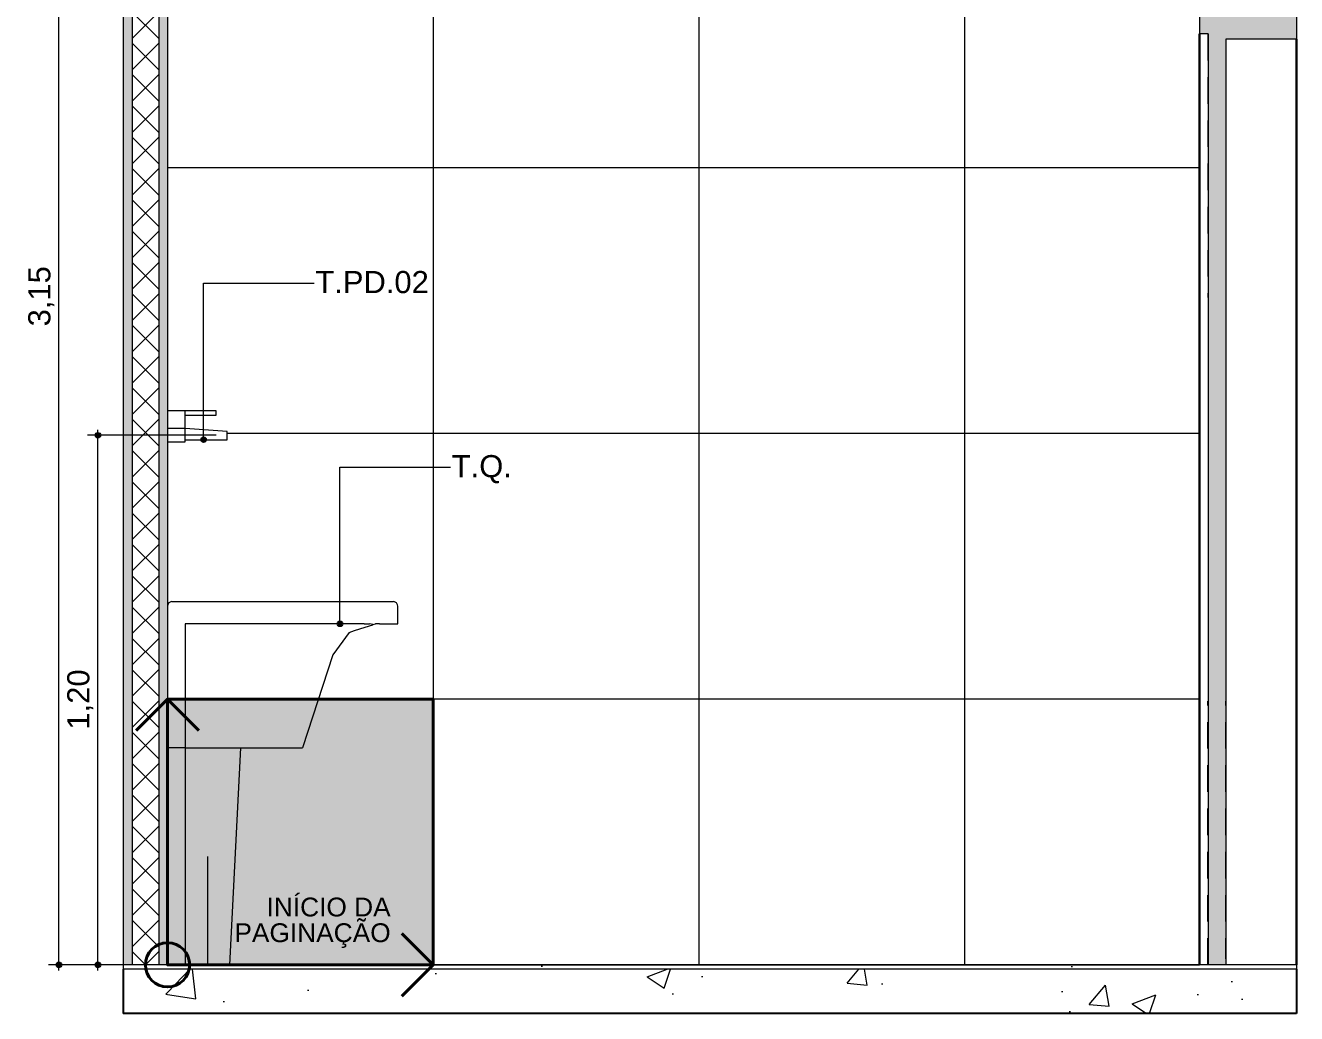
# Model space of a CAD drawing. Header units: metres. Extents: x -1.9 to 95.3, y -2.2 to 2.5.
# Drawn here: x 65.783 to 68.654, y -2.225 to 0.006 of the extents above; entities that cross this region are included whole.
import ezdxf

# ---------------------------------------------------------------- set-up
doc = ezdxf.new("R2010")
doc.units = ezdxf.units.M
doc.header["$MEASUREMENT"] = 0
for name, color, linetype in [('COTAS CORTE', 7, 'Continuous'), ('NOTAS-LAYOUT.EXEC', 7, 'Continuous'), ('PAREDE CONSTRUIR', 7, 'Continuous'), ('Portas Archicad', 7, 'Continuous')]:
    doc.layers.add(name, color=color, linetype=linetype)
for name, color, linetype, lineweight, true_color in [('COTAS CORTE_Caneta_No__25', 7, 'Continuous', 13, 0x982312), ('LAJES.EST_Caneta_No__254', 7, 'Continuous', 0, 0xd1c9ad), ('LAJES.EST_Caneta_No__97', 7, 'Continuous', 13, 0x6b6b6b), ('LOUCAS-METAIS.ARQ_Caneta_No__13', 7, 'Continuous', 0, 0xaaaaaa), ('NOTAS-EXECUTIVO.ARQ_Caneta_No__12', 7, 'Continuous', 0, 0x030303), ('NOTAS-EXECUTIVO.ARQ_Caneta_No__24', 7, 'Continuous', 40, 0x851f10), ('PAREDE CONSTRUIR_Caneta_No__97', 7, 'Continuous', 13, 0x6b6b6b), ('Portas Archicad_Caneta_No__9', 7, 'Continuous', 9, 0x020202)]:
    doc.layers.add(name, color=color, linetype=linetype, lineweight=lineweight, true_color=true_color)
for name, color, linetype, lineweight in [('LAJES.EST_Caneta_No__4', 7, 'Continuous', 25), ('LAJES.EST_Caneta_No__7', 7, 'Continuous', 13), ('NOTAS-EXECUTIVO.ARQ_Caneta_No__1', 7, 'Continuous', 40), ('NOTAS-LAYOUT.EXEC_Caneta_No__241', 7, 'Continuous', 13), ('NOTAS-LAYOUT.EXEC_Caneta_No__5', 7, 'Continuous', 20), ('PAREDE CONSTRUIR_Caneta_No__241', 7, 'Continuous', 13), ('PAREDE CONSTRUIR_Caneta_No__83', 84, 'Continuous', 0), ('Portas Archicad_Caneta_No__241', 7, 'Continuous', 13), ('Portas Archicad_Caneta_No__3', 7, 'Continuous', 30)]:
    doc.layers.add(name, color=color, linetype=linetype, lineweight=lineweight)
doc.styles.add('GENERATED_STYLE_1', font='arial.ttf')
doc.dimstyles.new('GENERATED_STYLE__2', dxfattribs={"dimtxt": 0.05, "dimasz": 0.02375, "dimexe": 0.18, "dimexo": 0.267183, "dimgap": 0, "dimtad": 1, "dimzin": 0, "dimdsep": 46, "dimtxsty": 'GENERATED_STYLE_1', "dimblk": 'ARROWHEAD_11', "dimblk1": 'ARROWHEAD_11', "dimblk2": 'ARROWHEAD_11', "dimcen": 0.09, "dimclrd": 256, "dimclre": 256, "dimclrt": 256, "dimadec": 0, "dimazin": 0, "dimtfac": 1, "dimtdec": 4, "dimtmove": 0, "dimatfit": 3, "dimfxl": 0, "dimtolj": 1, "dimtzin": 0, "dimarcsym": 0})
pattern_1 = [(45, (125.16816, -1.615), (-0.159099, 0.159099), [0, -0.15, 0, -0.225]), (110, (125.66816, -1.615), (0.2114308, 0.0769545), [0, -0.11, 0, -0.19])]
pattern_2 = [(50, (125.16816, -2.115), (-0.546554, 0.0478173), [0.05715, -0.62865]), (355, (125.16816, -2.115), (-0.10573, 0.5731705), [0.04572, -0.502922]), (100.4514, (125.2137, -2.119), (0.4408237, 0.5253533), [0.04857, -0.5342707]), (46.1842, (125.16816, -1.9626), (-0.813237, 0.126127), [0.085725, -0.942975]), (96.6356, (125.2359, -1.9731), (0.712212, 0.742278), [0.072855, -0.801407]), (351.1842, (125.1682, -1.9626), (0.712212, 0.742278), [0.06858, -0.754379]), (21, (125.24436, -2.0007), (-0.4548432, 0.3067956), [0.05715, -0.62865]), (326, (125.24436, -2.0007), (0.185406, 0.552564), [0.04572, -0.50292]), (71.4514, (125.28227, -2.02627), (0.6402493, 0.2457683), [0.04857, -0.53427]), (37.5, (125.16816, -2.115), (0.0092658, 0.2536651), [0, -0.496824, 0, -0.51054, 0, -0.504825]), (7.5, (125.16816, -2.115), (0.200459, 0.3005417), [0, -0.291084, 0, -0.485394, 0, -0.192405]), (327.5, (124.99824, -2.115), (-0.4067718, 0.0171862), [0, -0.1905, 0, -0.59436, 0, -0.78867]), (317.5, (124.92204, -2.115), (0.4443875, 0.0762795), [0, -0.24765, 0, -0.394716, 0, -0.56007])]

# ---------------------------------------------------------------- blocks, each defined once
blk = doc.blocks.new('*D243', base_point=(125.1682, -2.115))
at = {"layer": 'COTAS CORTE_Caneta_No__25', "linetype": 'Continuous', "lineweight": 13, "true_color": 0x982312}
for points in [[(65.8524, 1.035), (65.8529, 1.0326), (65.8543, 1.0306), (65.8563, 1.0292), (65.8587, 1.0287), (65.8611, 1.0292), (65.8631, 1.0306), (65.8645, 1.0326), (65.8649, 1.035), (65.8645, 1.0374), (65.8631, 1.0394), (65.8611, 1.0408), (65.8587, 1.0413), (65.8563, 1.0408), (65.8543, 1.0394), (65.8529, 1.0374)], [(65.8524, -2.115), (65.8529, -2.1174), (65.8543, -2.1194), (65.8563, -2.1208), (65.8587, -2.1213), (65.8611, -2.1208), (65.8631, -2.1194), (65.8645, -2.1174), (65.8649, -2.115), (65.8645, -2.1126), (65.8631, -2.1106), (65.8611, -2.1092), (65.8587, -2.1088), (65.8563, -2.1092), (65.8543, -2.1106), (65.8529, -2.1126)]]:
    blk.add_hatch(color=24, dxfattribs=at).paths.add_polyline_path(points)
at = {"layer": 'COTAS CORTE_Caneta_No__25', "color": 24, "linetype": 'Continuous', "lineweight": 13, "true_color": 0x982312}
for p, q in [((65.8524, 1.035), (65.8352, 1.035)), ((66.1259, 1.035), (65.8649, 1.035)), ((65.8587, -2.1088), (65.8587, 1.0287)), ((65.8524, -2.115), (65.8352, -2.115)), ((65.8587, -2.1275), (65.8587, -2.1213)), ((66.1259, -2.115), (65.8649, -2.115))]:
    blk.add_line(p, q, dxfattribs=at)
for centre in [(65.8587, 1.035), (65.8587, -2.115)]:
    blk.add_circle(centre, 0.00625, dxfattribs=at)
at = {"layer": 'COTAS CORTE_Caneta_No__25', "color": 24, "lineweight": 13, "true_color": 0x982312, "char_height": 0.05, "attachment_point": 7, "rotation": 90, "style": 'GENERATED_STYLE_1'}
for s, insert in [('\\A1;{\\pql;\\fArial|b0|i0|c0|p0;\\W1.000000;0,01}', (65.8487, 0.8953)), ('\\A1;{\\pql;\\fArial|b0|i0|c0|p0;\\W1.000000;3,15}', (65.8487, -0.6735))]:
    blk.add_mtext(s, dxfattribs=dict(at, insert=insert))
blk = doc.blocks.new('ARROWHEAD_11')
at = {"color": 0, "linetype": 'Continuous', "lineweight": 0}
blk.add_line((0, 0), (-1, 0), dxfattribs=at)
at = {"color": 0, "linetype": 'Continuous', "lineweight": 0, "const_width": 0.25, "flags": 128}
blk.add_lwpolyline([(-0.125, 0, 1), (0.125, 0, 1)], format="xyb", close=True, dxfattribs=at)
blk = doc.blocks.new('*D247', base_point=(125.1682, -2.115))
at = {"layer": 'COTAS CORTE_Caneta_No__25', "linetype": 'Continuous', "lineweight": 13, "true_color": 0x982312}
for points in [[(65.9405, -0.9193), (65.941, -0.9217), (65.9424, -0.9237), (65.9444, -0.9251), (65.9468, -0.9256), (65.9492, -0.9251), (65.9512, -0.9237), (65.9525, -0.9217), (65.953, -0.9193), (65.9525, -0.9169), (65.9512, -0.9149), (65.9492, -0.9135), (65.9468, -0.9131), (65.9444, -0.9135), (65.9424, -0.9149), (65.941, -0.9169)], [(65.9405, -2.115), (65.941, -2.1174), (65.9424, -2.1194), (65.9444, -2.1208), (65.9468, -2.1213), (65.9492, -2.1208), (65.9512, -2.1194), (65.9525, -2.1174), (65.953, -2.115), (65.9525, -2.1126), (65.9512, -2.1106), (65.9492, -2.1092), (65.9468, -2.1088), (65.9444, -2.1092), (65.9424, -2.1106), (65.941, -2.1126)]]:
    blk.add_hatch(color=24, dxfattribs=at).paths.add_polyline_path(points)
at = {"layer": 'COTAS CORTE_Caneta_No__25', "color": 24, "linetype": 'Continuous', "lineweight": 13, "true_color": 0x982312}
for p, q in [((65.9468, -0.9131), (65.9468, -0.9068)), ((65.9405, -0.9193), (65.9233, -0.9193)), ((65.9468, -2.1088), (65.9468, -0.9256)), ((66.214, -0.9193), (65.953, -0.9193)), ((65.9405, -2.115), (65.9233, -2.115)), ((65.9468, -2.1275), (65.9468, -2.1213)), ((66.214, -2.115), (65.953, -2.115))]:
    blk.add_line(p, q, dxfattribs=at)
for centre in [(65.9468, -0.9193), (65.9468, -2.115)]:
    blk.add_circle(centre, 0.00625, dxfattribs=at)
at = {"layer": 'COTAS CORTE_Caneta_No__25', "color": 24, "lineweight": 13, "true_color": 0x982312, "insert": (65.9368, -1.5839), "char_height": 0.05, "attachment_point": 7, "rotation": 90, "style": 'GENERATED_STYLE_1'}
blk.add_mtext('\\A1;{\\pql;\\fArial|b0|i0|c0|p0;\\W1.000000;1,20}', dxfattribs=at)
blk = doc.blocks.new('Label_52_17', base_point=(66.4935, -1.345))
at = {"layer": 'NOTAS-LAYOUT.EXEC', "linetype": 'Continuous', "lineweight": 0, "true_color": 0x000000}
blk.add_hatch(color=18, dxfattribs=at).paths.add_polyline_path([(66.4873, -1.345), (66.4877, -1.3474), (66.4891, -1.3494), (66.4911, -1.3508), (66.4935, -1.3513), (66.4959, -1.3508), (66.4979, -1.3494), (66.4993, -1.3474), (66.4998, -1.345), (66.4993, -1.3426), (66.4979, -1.3406), (66.4959, -1.3392), (66.4935, -1.3388), (66.4911, -1.3392), (66.4891, -1.3406), (66.4877, -1.3426)])
at = {"layer": 'NOTAS-LAYOUT.EXEC_Caneta_No__241', "color": 7, "linetype": 'Continuous', "lineweight": 13}
for p, q in [((66.4935, -1.3388), (66.4935, -0.9914)), ((66.4935, -0.9914), (66.7435, -0.9914))]:
    blk.add_line(p, q, dxfattribs=at)
at = {"layer": 'NOTAS-LAYOUT.EXEC_Caneta_No__5', "color": 7, "linetype": 'Continuous', "lineweight": 20}
blk.add_circle((66.4935, -1.345), 0.00625, dxfattribs=at)
at = {"layer": 'NOTAS-LAYOUT.EXEC_Caneta_No__241', "color": 7, "lineweight": 13, "insert": (66.746, -0.9641), "char_height": 0.05, "attachment_point": 1, "style": 'GENERATED_STYLE_1'}
blk.add_mtext('\\A1;{\\pql;\\pt0,241;\\fArial|b0|i0|c0|p0;\\W1.000000;T.Q.\\fArial|b0|i0|c0|p0;\\W1.000000;\\A1{\\H.66x;\\S^  ;}\\fArial|b0|i0|c0|p0;\\W1.000000;\\fArial|b0|i0|c0|p0;\\W1.000000;\\A1{\\H.66x;\\S^  ;}\\fArial|b0|i0|c0|p0;\\W1.000000;\\fArial|b0|i0|c0|p0;\\W1.000000;\\fArial|b0|i0|c0|p0;\\W1.000000;\\fArial|b0|i0|c0|p0;\\W1.000000;\\fArial|b0|i0|c0|p0;\\W1.000000;\\fArial|b0|i0|c0|p0;\\W1.000000;\\fArial|b0|i0|c0|p0;\\W1.000000;\\A1{\\H.66x;\\S^  ;}\\fArial|b0|i0|c0|p0;\\W1.000000;\\fArial|b0|i0|c0|p0;\\W1.000000;\\A1{\\H.66x;\\S^  ;}\\fArial|b0|i0|c0|p0;\\W1.000000;\\fArial|b0|i0|c0|p0;\\W1.000000;\\fArial|b0|i0|c0|p0;\\W1.000000;\\fArial|b0|i0|c0|p0;\\W1.000000;\\fArial|b0|i0|c0|p0;\\W1.000000;\\fArial|b0|i0|c0|p0;\\W1.000000;\\fArial|b0|i0|c0|p0;\\W1.000000;\\A1{\\H.66x;\\S^  ;}\\fArial|b0|i0|c0|p0;\\W1.000000;\\fArial|b0|i0|c0|p0;\\W1.000000;\\A1{\\H.66x;\\S^  ;}\\fArial|b0|i0|c0|p0;\\W1.000000;\\fArial|b0|i0|c0|p0;\\W1.000000;\\fArial|b0|i0|c0|p0;\\W1.000000;\\fArial|b0|i0|c0|p0;\\W1.000000;\\fArial|b0|i0|c0|p0;\\W1.000000;\\fArial|b0|i0|c0|p0;\\W1.000000;\\fArial|b0|i0|c0|p0;\\W1.000000;\\A1{\\H.66x;\\S^  ;}\\fArial|b0|i0|c0|p0;\\W1.000000;\\fArial|b0|i0|c0|p0;\\W1.000000;\\A1{\\H.66x;\\S^  ;}\\fArial|b0|i0|c0|p0;\\W1.000000;\\fArial|b0|i0|c0|p0;\\W1.000000;\\fArial|b0|i0|c0|p0;\\W1.000000;\\fArial|b0|i0|c0|p0;\\W1.000000;\\fArial|b0|i0|c0|p0;\\W1.000000;\\fArial|b0|i0|c0|p0;\\W1.000000;\\fArial|b0|i0|c0|p0;\\W1.000000;\\A1{\\H.66x;\\S^  ;}\\fArial|b0|i0|c0|p0;\\W1.000000;\\fArial|b0|i0|c0|p0;\\W1.000000;\\A1{\\H.66x;\\S^  ;}\\fArial|b0|i0|c0|p0;\\W1.000000;\\fArial|b0|i0|c0|p0;\\W1.000000;\\fArial|b0|i0|c0|p0;\\W1.000000;\\fArial|b0|i0|c0|p0;\\W1.000000;\\fArial|b0|i0|c0|p0;\\W1.000000;\\fArial|b0|i0|c0|p0;\\W1.000000;\\fArial|b0|i0|c0|p0;\\W1.000000;\\A1{\\H.66x;\\S^  ;}\\fArial|b0|i0|c0|p0;\\W1.000000;}', dxfattribs=at)
blk = doc.blocks.new('Label_53_17', base_point=(66.1855, -0.9293))
at = {"layer": 'NOTAS-LAYOUT.EXEC', "linetype": 'Continuous', "lineweight": 0, "true_color": 0x000000}
blk.add_hatch(color=18, dxfattribs=at).paths.add_polyline_path([(66.1793, -0.9293), (66.1797, -0.9317), (66.1811, -0.9337), (66.1831, -0.9351), (66.1855, -0.9356), (66.1879, -0.9351), (66.1899, -0.9337), (66.1913, -0.9317), (66.1918, -0.9293), (66.1913, -0.9269), (66.1899, -0.9249), (66.1879, -0.9235), (66.1855, -0.9231), (66.1831, -0.9235), (66.1811, -0.9249), (66.1797, -0.9269)])
at = {"layer": 'NOTAS-LAYOUT.EXEC_Caneta_No__241', "color": 7, "linetype": 'Continuous', "lineweight": 13}
for p, q in [((66.1855, -0.9231), (66.1855, -0.5758)), ((66.1855, -0.5758), (66.4355, -0.5758))]:
    blk.add_line(p, q, dxfattribs=at)
at = {"layer": 'NOTAS-LAYOUT.EXEC_Caneta_No__5', "color": 7, "linetype": 'Continuous', "lineweight": 20}
blk.add_circle((66.1855, -0.9293), 0.00625, dxfattribs=at)
at = {"layer": 'NOTAS-LAYOUT.EXEC_Caneta_No__241', "color": 7, "lineweight": 13, "insert": (66.438, -0.5484), "char_height": 0.05, "attachment_point": 1, "style": 'GENERATED_STYLE_1'}
blk.add_mtext('\\A1;{\\pql;\\pt0,241;\\fArial|b0|i0|c0|p0;\\W1.000000;T.PD.02\\fArial|b0|i0|c0|p0;\\W1.000000;\\A1{\\H.66x;\\S^  ;}\\fArial|b0|i0|c0|p0;\\W1.000000;\\fArial|b0|i0|c0|p0;\\W1.000000;\\A1{\\H.66x;\\S^  ;}\\fArial|b0|i0|c0|p0;\\W1.000000;\\fArial|b0|i0|c0|p0;\\W1.000000;\\fArial|b0|i0|c0|p0;\\W1.000000;\\fArial|b0|i0|c0|p0;\\W1.000000;\\fArial|b0|i0|c0|p0;\\W1.000000;\\fArial|b0|i0|c0|p0;\\W1.000000;\\fArial|b0|i0|c0|p0;\\W1.000000;\\A1{\\H.66x;\\S^  ;}\\fArial|b0|i0|c0|p0;\\W1.000000;\\fArial|b0|i0|c0|p0;\\W1.000000;\\A1{\\H.66x;\\S^  ;}\\fArial|b0|i0|c0|p0;\\W1.000000;\\fArial|b0|i0|c0|p0;\\W1.000000;\\fArial|b0|i0|c0|p0;\\W1.000000;\\fArial|b0|i0|c0|p0;\\W1.000000;\\fArial|b0|i0|c0|p0;\\W1.000000;\\fArial|b0|i0|c0|p0;\\W1.000000;\\fArial|b0|i0|c0|p0;\\W1.000000;\\A1{\\H.66x;\\S^  ;}\\fArial|b0|i0|c0|p0;\\W1.000000;\\fArial|b0|i0|c0|p0;\\W1.000000;\\A1{\\H.66x;\\S^  ;}\\fArial|b0|i0|c0|p0;\\W1.000000;\\fArial|b0|i0|c0|p0;\\W1.000000;\\fArial|b0|i0|c0|p0;\\W1.000000;\\fArial|b0|i0|c0|p0;\\W1.000000;\\fArial|b0|i0|c0|p0;\\W1.000000;\\fArial|b0|i0|c0|p0;\\W1.000000;\\fArial|b0|i0|c0|p0;\\W1.000000;\\A1{\\H.66x;\\S^  ;}\\fArial|b0|i0|c0|p0;\\W1.000000;\\fArial|b0|i0|c0|p0;\\W1.000000;\\A1{\\H.66x;\\S^  ;}\\fArial|b0|i0|c0|p0;\\W1.000000;\\fArial|b0|i0|c0|p0;\\W1.000000;\\fArial|b0|i0|c0|p0;\\W1.000000;\\fArial|b0|i0|c0|p0;\\W1.000000;\\fArial|b0|i0|c0|p0;\\W1.000000;\\fArial|b0|i0|c0|p0;\\W1.000000;\\fArial|b0|i0|c0|p0;\\W1.000000;\\A1{\\H.66x;\\S^  ;}\\fArial|b0|i0|c0|p0;\\W1.000000;\\fArial|b0|i0|c0|p0;\\W1.000000;\\A1{\\H.66x;\\S^  ;}\\fArial|b0|i0|c0|p0;\\W1.000000;\\fArial|b0|i0|c0|p0;\\W1.000000;\\fArial|b0|i0|c0|p0;\\W1.000000;\\fArial|b0|i0|c0|p0;\\W1.000000;\\fArial|b0|i0|c0|p0;\\W1.000000;\\fArial|b0|i0|c0|p0;\\W1.000000;\\fArial|b0|i0|c0|p0;\\W1.000000;\\A1{\\H.66x;\\S^  ;}\\fArial|b0|i0|c0|p0;\\W1.000000;}', dxfattribs=at)
blk = doc.blocks.new('símbolo_paginação de piso(1)(1)[1]_17', base_point=(66.1041, -2.115))
at = {"layer": 'NOTAS-EXECUTIVO.ARQ_Caneta_No__24', "linetype": 'Continuous', "lineweight": 0, "true_color": 0x210704}
blk.add_hatch(color=18, dxfattribs=at).paths.add_polyline_path([(66.7041, -1.515), (66.1041, -1.515), (66.1041, -2.115), (66.7041, -2.115)])
at = {"layer": 'NOTAS-EXECUTIVO.ARQ_Caneta_No__1', "color": 7, "linetype": 'Continuous', "lineweight": 40}
for p, q in [((66.1041, -1.515), (66.0334, -1.5857)), ((66.1041, -2.115), (66.1041, -1.515)), ((66.1041, -1.515), (66.1748, -1.5857)), ((66.7041, -2.115), (66.6334, -2.0443)), ((66.1041, -2.115), (66.7041, -2.115)), ((66.7041, -2.115), (66.6334, -2.1857))]:
    blk.add_line(p, q, dxfattribs=at)
at = {"layer": 'NOTAS-EXECUTIVO.ARQ_Caneta_No__1', "color": 7, "linetype": 'Continuous', "lineweight": 40, "flags": 128}
blk.add_lwpolyline([(66.7041, -1.515), (66.7041, -2.115), (66.1041, -2.115), (66.1041, -1.515)], close=True, dxfattribs=at)
at = {"layer": 'NOTAS-EXECUTIVO.ARQ_Caneta_No__1', "color": 7, "linetype": 'Continuous', "lineweight": 40}
blk.add_circle((66.1041, -2.115), 0.05, dxfattribs=at)

msp = doc.modelspace()

# ---------------------------------------------------------------- hatches: boundary and pattern name
at = {"layer": 'LAJES.EST_Caneta_No__254', "linetype": 'Continuous', "lineweight": 0, "true_color": 0xd1c9ad}
h = msp.add_hatch(dxfattribs=at)
h.set_pattern_fill('Haie_OD_0011', color=9, style=0, pattern_type=2)
h.set_pattern_definition(pattern_1)
h.paths.add_polyline_path([(66.0041, -2.125), (66.1041, -2.125), (66.1041, -2.115), (66.0041, -2.115)])
h = msp.add_hatch(dxfattribs=at)
h.set_pattern_fill('Haie_OD_0011', color=9, style=0, pattern_type=2)
h.set_pattern_definition(pattern_1)
h.paths.add_polyline_path([(66.1041, -2.115), (66.1041, -2.125), (68.4541, -2.125), (68.4541, -2.115)])
h = msp.add_hatch(dxfattribs=at)
h.set_pattern_fill('Haie_OD_0011', color=9, style=0, pattern_type=2)
h.set_pattern_definition(pattern_1)
h.paths.add_polyline_path([(68.6541, -2.115), (68.4541, -2.115), (68.4541, -2.125), (68.6541, -2.125)])
at = {"layer": 'LAJES.EST_Caneta_No__97', "linetype": 'Continuous', "lineweight": 13, "true_color": 0x6b6b6b}
h = msp.add_hatch(dxfattribs=at)
h.set_pattern_fill('AR_CONC_0011', color=251, style=0, pattern_type=2)
h.set_pattern_definition(pattern_2)
h.paths.add_polyline_path([(66.0041, -2.225), (66.1041, -2.225), (66.1041, -2.125), (66.0041, -2.125)])
h = msp.add_hatch(dxfattribs=at)
h.set_pattern_fill('AR_CONC_0011', color=251, style=0, pattern_type=2)
h.set_pattern_definition(pattern_2)
h.paths.add_polyline_path([(66.1041, -2.225), (68.4541, -2.225), (68.4541, -2.125), (66.1041, -2.125)])
h = msp.add_hatch(dxfattribs=at)
h.set_pattern_fill('AR_CONC_0011', color=251, style=0, pattern_type=2)
h.set_pattern_definition(pattern_2)
h.paths.add_polyline_path([(68.4541, -2.125), (68.4541, -2.225), (68.6541, -2.225), (68.6541, -2.125)])
at = {"layer": 'PAREDE CONSTRUIR', "linetype": 'Continuous', "lineweight": 0, "true_color": 0xffffff}
for points in [[(66.0041, 1.035), (66.0041, -2.115), (66.0241, -2.115), (66.0241, 1.035)], [(66.1041, 1.035), (66.0841, 1.035), (66.0841, -2.115), (66.1041, -2.115)]]:
    msp.add_hatch(color=7, dxfattribs=at).paths.add_polyline_path(points)
at = {"layer": 'PAREDE CONSTRUIR_Caneta_No__83', "linetype": 'Continuous', "lineweight": 0}
h = msp.add_hatch(dxfattribs=at)
h.set_pattern_fill('Placomur_0011', color=84, style=0, pattern_type=2)
h.set_pattern_definition([(45, (125.168163, -2.115), (-0.03535534, 0.03535534), []), (135, (125.168163, -2.115), (0.03535534, 0.03535534), [])])
h.paths.add_polyline_path([(66.0241, -2.115), (66.0841, -2.115), (66.0841, 1.035), (66.0241, 1.035)])
at = {"layer": 'PAREDE CONSTRUIR_Caneta_No__97', "linetype": 'Continuous', "lineweight": 13, "true_color": 0x6b6b6b}
h = msp.add_hatch(dxfattribs=at)
h.set_pattern_fill('Ceramica_60_x_60_0011', color=251, style=0, pattern_type=2)
h.set_pattern_definition([(360, (66.1041, -2.115), (0, 0.6), []), (90, (66.1041, -2.115), (-0.6, 0), [])])
h.paths.add_polyline_path([(66.1041, -1.305), (66.1045, -1.3024), (66.1071, -1.2979), (66.1115, -1.2953), (66.1141, -1.295), (66.6141, -1.295), (66.6167, -1.2953), (66.6212, -1.2979), (66.6238, -1.3024), (66.6241, -1.305), (66.6241, -1.345), (66.5741, -1.345), (66.5142, -1.3645), (66.4772, -1.4154), (66.4091, -1.625), (66.2691, -1.625), (66.269, -1.6251), (66.2442, -2.1149), (66.2441, -2.115), (68.4351, -2.115), (68.4351, -0.013), (68.4351, 0.037), (68.4541, 0.037), (68.4541, 1.035), (66.1041, 1.035), (66.1041, -0.8643), (66.2141, -0.8643), (66.2141, -0.8743), (66.1441, -0.8743), (66.1441, -0.9043), (66.2391, -0.911), (66.2391, -0.9293), (66.1441, -0.9293), (66.1441, -0.9343), (66.1041, -0.9343)])
h.paths.add_polyline_path([(67.7191, 0.045), (66.8391, 0.045), (66.8391, 0.925), (67.7191, 0.925)], flags=0)
h = msp.add_hatch(dxfattribs=at)
h.set_pattern_fill('Ceramica_60_x_60_0011', color=251, style=0, pattern_type=2)
h.set_pattern_definition([(0, (66.1041, -2.115), (0, 0.6), []), (90, (66.1041, -2.115), (-0.6, 0), [])])
h.paths.add_polyline_path([(66.1441, -1.625), (66.1041, -1.625), (66.1041, -2.115), (66.1441, -2.115)])
at = {"layer": 'Portas Archicad', "linetype": 'Continuous', "lineweight": 0, "true_color": 0xffffff}
for points in [[(68.4351, -0.013), (68.4541, -0.013), (68.4541, 0.037), (68.4351, 0.037)], [(68.4941, -0.013), (68.4941, -0.025), (68.6541, -0.025), (68.6541, 0.025), (68.4541, 0.025), (68.4541, -0.013)], [(68.4541, -2.115), (68.4941, -2.115), (68.4941, -0.013), (68.4541, -0.013)]]:
    msp.add_hatch(color=7, dxfattribs=at).paths.add_polyline_path(points)

# ---------------------------------------------------------------- linework, layer by layer
at = {"layer": 'LAJES.EST_Caneta_No__4', "color": 7, "linetype": 'Continuous', "lineweight": 25}
for p, q in [((66.0041, -2.125), (66.0041, -2.225)), ((68.6541, -2.125), (68.6541, -2.225)), ((66.1041, -2.225), (66.0041, -2.225)), ((68.4541, -2.225), (66.1041, -2.225)), ((68.6541, -2.225), (68.4541, -2.225))]:
    msp.add_line(p, q, dxfattribs=at)
at = {"layer": 'LAJES.EST_Caneta_No__7', "color": 7, "linetype": 'Continuous', "lineweight": 13}
for p, q in [((66.0041, -2.115), (66.0041, -2.125)), ((68.4541, -2.115), (66.1041, -2.115)), ((68.6541, -2.115), (68.6541, -2.125)), ((66.1041, -2.125), (66.0041, -2.125)), ((68.4541, -2.125), (66.1041, -2.125)), ((68.6541, -2.125), (68.4541, -2.125))]:
    msp.add_line(p, q, dxfattribs=at)
at = {"layer": 'LAJES.EST_Caneta_No__7', "color": 7, "linetype": 'Continuous', "lineweight": 13, "flags": 128}
for points in [[(66.1041, -2.115), (66.0841, -2.115), (66.0241, -2.115), (66.0041, -2.115)], [(68.6541, -2.115), (68.4941, -2.115), (68.4541, -2.115)]]:
    msp.add_lwpolyline(points, dxfattribs=at)
at = {"layer": 'LOUCAS-METAIS.ARQ_Caneta_No__13', "color": 253, "linetype": 'Continuous', "lineweight": 0, "true_color": 0xaaaaaa}
for p, q in [((66.1441, -0.8643), (66.1041, -0.8643)), ((66.1441, -0.9043), (66.1441, -0.8643)), ((66.2141, -0.8643), (66.1441, -0.8643)), ((66.1441, -0.8743), (66.2141, -0.8743)), ((66.2141, -0.8743), (66.2141, -0.8643)), ((66.1441, -0.9043), (66.1041, -0.9043)), ((66.1441, -0.9343), (66.1441, -0.9043)), ((66.2391, -0.911), (66.1441, -0.9043)), ((66.2391, -0.9293), (66.2391, -0.911)), ((66.1041, -0.9343), (66.1441, -0.9343)), ((66.1441, -0.9293), (66.2391, -0.9293)), ((66.1045, -1.3024), (66.1041, -1.305)), ((66.1071, -1.2979), (66.1045, -1.3024)), ((66.1115, -1.2953), (66.1071, -1.2979)), ((66.1141, -1.295), (66.1115, -1.2953)), ((66.1141, -1.295), (66.503, -1.295)), ((66.503, -1.295), (66.5435, -1.295)), ((66.5435, -1.295), (66.5748, -1.295)), ((66.5748, -1.295), (66.5922, -1.295)), ((66.5922, -1.295), (66.6141, -1.295)), ((66.6167, -1.2953), (66.6141, -1.295)), ((66.6212, -1.2979), (66.6167, -1.2953)), ((66.6238, -1.3024), (66.6212, -1.2979)), ((66.6241, -1.305), (66.6238, -1.3024)), ((66.6241, -1.345), (66.6241, -1.305)), ((66.5041, -1.345), (66.1441, -1.345)), ((66.1441, -1.345), (66.1441, -1.625)), ((66.548, -1.345), (66.5041, -1.345)), ((66.548, -1.345), (66.5602, -1.345)), ((66.5507, -1.3526), (66.5679, -1.347)), ((66.5687, -1.3468), (66.5602, -1.345)), ((66.5687, -1.3468), (66.5679, -1.347)), ((66.5687, -1.3468), (66.5741, -1.345)), ((66.5829, -1.345), (66.5741, -1.345)), ((66.5829, -1.345), (66.6019, -1.345)), ((66.6019, -1.345), (66.6241, -1.345)), ((66.5142, -1.3645), (66.4772, -1.4154)), ((66.5142, -1.3645), (66.5266, -1.3604)), ((66.5266, -1.3604), (66.5507, -1.3526)), ((66.4772, -1.4154), (66.4091, -1.625)), ((66.1441, -1.625), (66.1041, -1.625)), ((66.1441, -1.625), (66.1441, -2.115)), ((66.1441, -1.625), (66.4091, -1.625)), ((66.269, -1.6251), (66.2442, -2.1149)), ((66.2691, -1.625), (66.269, -1.6251)), ((66.1941, -1.87), (66.1941, -2.1149)), ((66.1941, -2.1149), (66.1941, -2.115)), ((66.2442, -2.1149), (66.2441, -2.115))]:
    msp.add_line(p, q, dxfattribs=at)
at = {"layer": 'PAREDE CONSTRUIR_Caneta_No__241', "color": 7, "linetype": 'Continuous', "lineweight": 13}
for p, q in [((66.0041, 1.035), (66.0041, -2.015)), ((66.0241, 1.035), (66.0241, -2.115)), ((66.0841, 1.035), (66.0841, -2.115)), ((66.1041, 1.035), (66.1041, -2.115)), ((66.0041, -2.015), (66.0041, -2.115))]:
    msp.add_line(p, q, dxfattribs=at)
at = {"layer": 'Portas Archicad_Caneta_No__241', "color": 7, "linetype": 'Continuous', "lineweight": 13}
for p, q in [((68.454, -0.013), (68.454, -0.0731)), ((68.4942, -0.0266), (68.4942, -0.0731)), ((68.454, -0.1106), (68.454, -0.1707)), ((68.4942, -0.1106), (68.4942, -0.1707)), ((68.454, -0.2083), (68.454, -0.2683)), ((68.4942, -0.2083), (68.4942, -0.2683)), ((68.454, -0.3059), (68.454, -0.366)), ((68.4942, -0.3059), (68.4942, -0.366)), ((68.454, -0.4035), (68.454, -0.4636)), ((68.4942, -0.4035), (68.4942, -0.4636)), ((68.454, -0.5012), (68.454, -0.5612)), ((68.4942, -0.5012), (68.4942, -0.5612)), ((68.454, -0.5988), (68.454, -0.6084)), ((68.4942, -0.5988), (68.4942, -0.6084)), ((68.454, -1.5292), (68.454, -1.5196)), ((68.4942, -1.5292), (68.4942, -1.5196)), ((68.454, -1.6268), (68.454, -1.5668)), ((68.4942, -1.6268), (68.4942, -1.5668)), ((68.454, -1.7245), (68.454, -1.6644)), ((68.4942, -1.7245), (68.4942, -1.6644)), ((68.454, -1.8221), (68.454, -1.762)), ((68.4942, -1.8221), (68.4942, -1.762)), ((68.454, -1.9197), (68.454, -1.8597)), ((68.4942, -1.9197), (68.4942, -1.8597)), ((68.454, -2.0174), (68.454, -1.9573)), ((68.4942, -2.0174), (68.4942, -1.9573)), ((68.454, -2.115), (68.454, -2.0549)), ((68.4942, -2.1014), (68.4942, -2.0549))]:
    msp.add_line(p, q, dxfattribs=at)
at = {"layer": 'Portas Archicad_Caneta_No__3', "color": 7, "linetype": 'Continuous', "lineweight": 30}
for p, q in [((68.4351, -0.013), (68.4351, -2.115)), ((68.6541, -0.025), (68.6541, -2.115))]:
    msp.add_line(p, q, dxfattribs=at)
at = {"layer": 'Portas Archicad_Caneta_No__9', "color": 18, "linetype": 'Continuous', "lineweight": 9, "true_color": 0x020202}
for p, q in [((68.4351, 0.037), (68.4351, -0.013)), ((68.4541, -0.013), (68.4351, -0.013)), ((68.4541, -0.013), (68.4541, -2.115)), ((68.4941, -0.025), (68.4941, -2.115)), ((68.6541, -0.025), (68.4941, -0.025))]:
    msp.add_line(p, q, dxfattribs=at)
at = {"layer": 'Portas Archicad_Caneta_No__9', "color": 18, "linetype": 'Continuous', "lineweight": 9, "true_color": 0x020202, "flags": 128}
msp.add_lwpolyline([(68.6541, 0.025), (68.6541, -0.013), (68.6541, -0.025)], dxfattribs=at)

# ---------------------------------------------------------------- block references
at = {"layer": 'NOTAS-EXECUTIVO.ARQ_Caneta_No__1', "color": 7, "linetype": 'Continuous', "lineweight": 40}
msp.add_blockref('símbolo_paginação de piso(1)(1)[1]_17', (66.1041, -2.115), dxfattribs=at)
at = {"layer": 'NOTAS-LAYOUT.EXEC', "color": 7, "linetype": 'Continuous', "lineweight": 13}
for name, p in [('Label_53_17', (66.1855, -0.9293)), ('Label_52_17', (66.4935, -1.345))]:
    msp.add_blockref(name, p, dxfattribs=at)

# ---------------------------------------------------------------- texts
at = {"layer": 'NOTAS-EXECUTIVO.ARQ_Caneta_No__12', "color": 18, "linetype": 'Continuous', "lineweight": 0, "true_color": 0x030303, "insert": (66.608, -1.9632), "char_height": 0.0425, "attachment_point": 3, "line_spacing_factor": 0.81868, "style": 'GENERATED_STYLE_1'}
msp.add_mtext('\\A1;{\\pqr;\\fArial|b0|i0|c0|p0;\\W1.000000;INÍCIO DA\\P\\pqr;\\fArial|b0|i0|c0|p0;\\W1.000000;PAGINAÇÃO}', dxfattribs=at)

# ---------------------------------------------------------------- dimensions: what is measured, and where the dimension line sits
at = {"layer": 'COTAS CORTE', "color": 24, "linetype": 'Continuous', "lineweight": 13, "true_color": 0x982312}
for base, p1, p2, picture, middle in [((65.8587, 1.035), (68.4541, -2.115), (67.2791, 1.035), '*D243', (65.8237, -0.6087)), ((65.9468, -0.9193), (66.1041, -2.115), (66.1041, -0.9193), '*D247', (65.9118, -1.5192))]:
    dim = msp.add_linear_dim(base=base, p1=p1, p2=p2, angle=90, dimstyle='GENERATED_STYLE__2', dxfattribs=at)
    dim.commit()
    dim.dimension.update_dxf_attribs({"geometry": picture, "text_midpoint": middle, "dimtype": 160, "text_rotation": 90})

doc.saveas('drawing.dxf')
